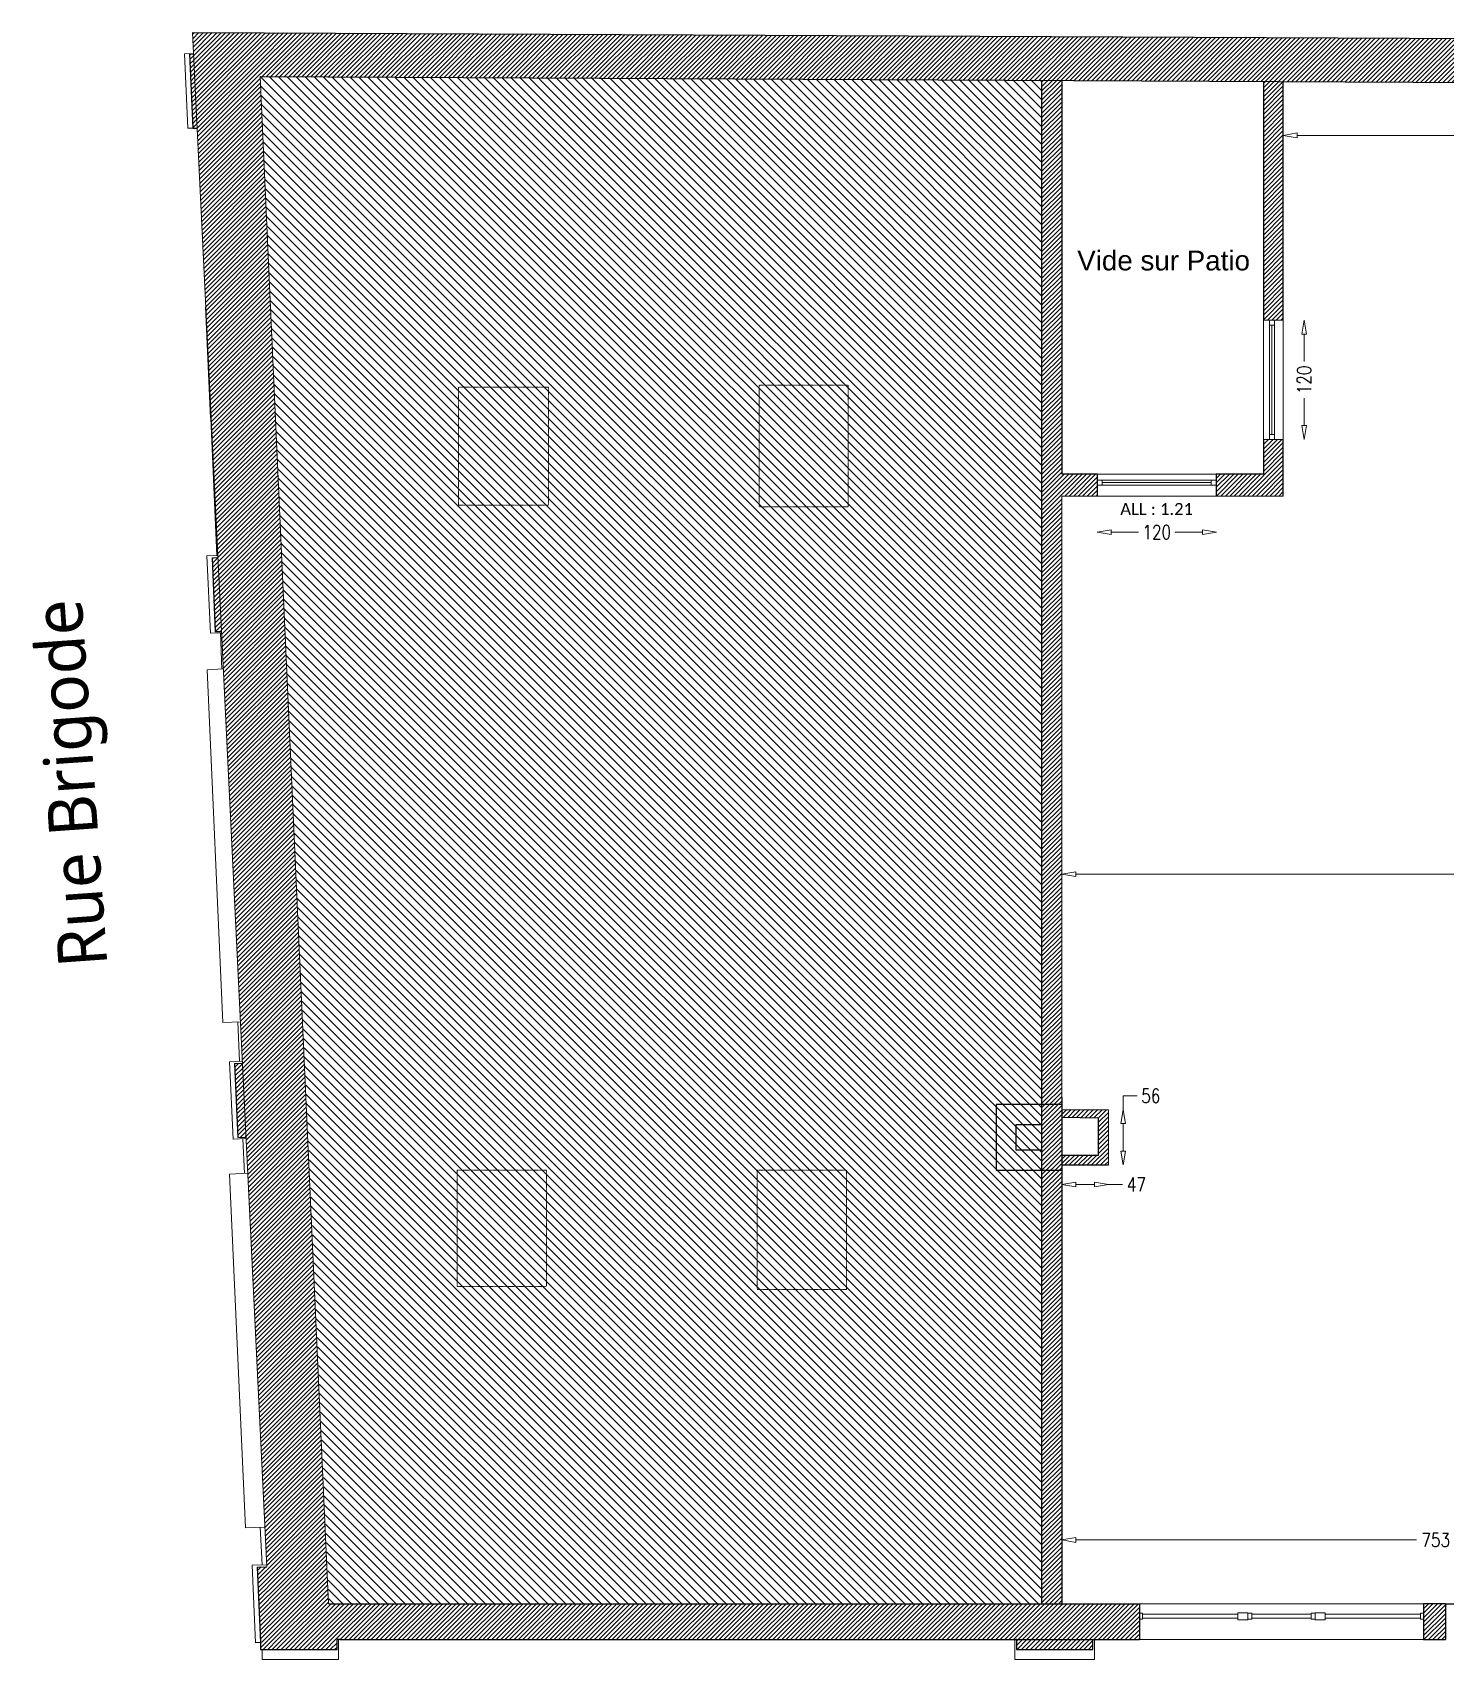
# Model space of a CAD drawing. Header units: millimetres. Extents: x -14819 to 43195, y -10328 to 20814.
# Drawn here: x 6376 to 7799, y 19176 to 20814 of the extents above; entities that cross this region are included whole.
import ezdxf
from ezdxf.enums import TextEntityAlignment as Align

# ---------------------------------------------------------------- set-up
doc = ezdxf.new("R2010")
doc.units = ezdxf.units.MM
doc.header["$PDMODE"] = 3
doc.linetypes.add('Caché', pattern=[0.003, 0.002, -0.001])
doc.linetypes.add('Chemin', pattern=[0.5, 0.3, -0.2])
for name, color, linetype, lineweight in [('01 - Gros Oeuvre', 7, 'Continuous', 25), ('05 - Menuiserie', 150, 'Continuous', 5), ('41 - Côtes Intérieures', 71, 'Continuous', 9), ('59 - TxT', 120, 'Continuous', 0), ('Lignes', 92, 'Continuous', 9), ('Légendes', 250, 'Continuous', 5), ('Menuiserie_cps', 7, 'Continuous', 15), ('Mur_coupe', 7, 'Continuous', 25), ('Mur_vu', 8, 'Continuous', 18)]:
    doc.layers.add(name, color=color, linetype=linetype, lineweight=lineweight)
doc.layers.add('10 - Hachures', color=7, linetype='Continuous', lineweight=18, true_color=0x646464)
doc.styles.add('CR_Cot', font='simplex.shx', dxfattribs={"width": 0.8})
doc.styles.add('Legend', font='calibri.ttf')
doc.styles.get("Standard").update_dxf_attribs({"font": 'arial.ttf'})
doc.styles.add('Trebuchet MS', font='trebuc.ttf', dxfattribs={"height": 0.492308})
doc.dimstyles.get("Standard").update_dxf_attribs({"dimtxt": 14, "dimasz": 14, "dimexe": 0.18, "dimexo": 0.0625, "dimgap": 5, "dimtad": 0, "dimtoh": 1, "dimdec": 0, "dimzin": 0, "dimdsep": 46, "dimtxsty": 'CR_Cot', "dimblk": 'CLOSEDBLANK', "dimcen": 0, "dimse1": 1, "dimse2": 1, "dimadec": 0, "dimazin": 0, "dimtfac": 1, "dimtdec": 0, "dimtofl": 0, "dimtmove": 0, "dimatfit": 3, "dimfxl": 1, "dimtolj": 1, "dimtzin": 0, "dimarcsym": 0})
pattern_1 = [(45, (-15792.2125, -6420.9013), (-2.24506403, 2.24506403), [])]
pattern_2 = [(45, (-6623.518, -9169.1808), (-2.245064, 2.245064), [])]

# ---------------------------------------------------------------- blocks, each defined once
blk = doc.blocks.new('_ClosedBlank')
at = {"color": 0, "linetype": 'ByBlock', "lineweight": -2}
for p, q in [((-1, 0.17), (0, 0)), ((-1, 0.17), (-1, -0.17)), ((0, 0), (-1, -0.17))]:
    blk.add_line(p, q, dxfattribs=at)
blk = doc.blocks.new('*D770')
at = {"layer": '41 - Côtes Intérieures', "color": 0, "lineweight": -2, "transparency": 16777216}
for p, q in [((7655, 10499.4), (7655, 10471.8)), ((7655, 10407.4), (7655, 10435.1))]:
    blk.add_line(p, q, dxfattribs=at)
at = {"layer": 'Defpoints', "color": 0, "lineweight": 18, "transparency": 16777216}
for p in [(7634, 10513.4), (7655, 10513.4), (7634, 10393.4)]:
    blk.add_point(p, dxfattribs=at)
at = {"layer": '41 - Côtes Intérieures', "color": 0, "lineweight": -2, "transparency": 16777216, "xscale": 14, "yscale": 14, "zscale": 14}
for p, rotation in [((7655, 10513.4), 90), ((7655, 10393.4), 270)]:
    blk.add_blockref('_ClosedBlank', p, dxfattribs=dict(at, rotation=rotation))
at = {"layer": '41 - Côtes Intérieures', "color": 0, "lineweight": 18, "transparency": 16777216, "insert": (7655, 10453.4), "char_height": 14, "attachment_point": 5, "rotation": 90, "style": 'CR_Cot'}
blk.add_mtext('\\A1;120', dxfattribs=at)
blk = doc.blocks.new('*D771')
at = {"layer": '41 - Côtes Intérieures', "color": 0, "lineweight": -2, "transparency": 16777216}
for p, q in [((7460.6, 10300.1), (7488.2, 10300.1)), ((7552.6, 10300.1), (7524.9, 10300.1))]:
    blk.add_line(p, q, dxfattribs=at)
at = {"layer": 'Defpoints', "color": 0, "lineweight": 18, "transparency": 16777216}
for p in [(7446.6, 10336.4, 195), (7566.6, 10336.4, 195), (7566.6, 10300.1)]:
    blk.add_point(p, dxfattribs=at)
at = {"layer": '41 - Côtes Intérieures', "color": 0, "lineweight": -2, "transparency": 16777216, "xscale": 14, "yscale": 14, "zscale": 14, "rotation": 180}
blk.add_blockref('_ClosedBlank', (7446.6, 10300.1), dxfattribs=at)
at = {"layer": '41 - Côtes Intérieures', "color": 0, "lineweight": -2, "transparency": 16777216, "xscale": 14, "yscale": 14, "zscale": 14}
blk.add_blockref('_ClosedBlank', (7566.6, 10300.1), dxfattribs=at)
at = {"layer": '41 - Côtes Intérieures', "color": 0, "lineweight": 18, "transparency": 16777216, "insert": (7506.6, 10300.1), "char_height": 14, "attachment_point": 5, "style": 'CR_Cot'}
blk.add_mtext('\\A1;120', dxfattribs=at)
blk = doc.blocks.new('*D772')
at = {"layer": '41 - Côtes Intérieures', "color": 0, "lineweight": -2, "transparency": 16777216}
for p, q in [((7425, 9285.3), (7768, 9285.3)), ((8149.7, 9285.3), (7806.8, 9285.3))]:
    blk.add_line(p, q, dxfattribs=at)
at = {"layer": 'Defpoints', "color": 0, "lineweight": 18, "transparency": 16777216}
for p in [(8163.7, 9285.3), (7411, 9221, 195), (8163.7, 9221, 195)]:
    blk.add_point(p, dxfattribs=at)
at = {"layer": '41 - Côtes Intérieures', "color": 0, "lineweight": -2, "transparency": 16777216, "xscale": 14, "yscale": 14, "zscale": 14, "rotation": 180}
blk.add_blockref('_ClosedBlank', (7411, 9285.3), dxfattribs=at)
at = {"layer": '41 - Côtes Intérieures', "color": 0, "lineweight": -2, "transparency": 16777216, "xscale": 14, "yscale": 14, "zscale": 14}
blk.add_blockref('_ClosedBlank', (8163.7, 9285.3), dxfattribs=at)
at = {"layer": '41 - Côtes Intérieures', "color": 0, "lineweight": 18, "transparency": 16777216, "insert": (7787.4, 9285.3), "char_height": 14, "attachment_point": 5, "style": 'CR_Cot'}
blk.add_mtext('\\A1;753', dxfattribs=at)
blk = doc.blocks.new('*D777')
at = {"layer": '41 - Côtes Intérieures', "color": 0, "lineweight": -2, "transparency": 16777216}
for p, q in [((7648, 10699.6), (7883.8, 10699.6)), ((8158.3, 10699.6), (7922.6, 10699.6))]:
    blk.add_line(p, q, dxfattribs=at)
at = {"layer": 'Defpoints', "color": 0, "lineweight": 18, "transparency": 16777216}
for p in [(7634, 10753.8, 195), (8172.3, 10751.2, 195), (8172.3, 10699.6)]:
    blk.add_point(p, dxfattribs=at)
at = {"layer": '41 - Côtes Intérieures', "color": 0, "lineweight": -2, "transparency": 16777216, "xscale": 14, "yscale": 14, "zscale": 14, "rotation": 180}
blk.add_blockref('_ClosedBlank', (7634, 10699.6), dxfattribs=at)
at = {"layer": '41 - Côtes Intérieures', "color": 0, "lineweight": -2, "transparency": 16777216, "xscale": 14, "yscale": 14, "zscale": 14}
blk.add_blockref('_ClosedBlank', (8172.3, 10699.6), dxfattribs=at)
at = {"layer": '41 - Côtes Intérieures', "color": 0, "lineweight": 18, "transparency": 16777216, "insert": (7903.2, 10699.6), "char_height": 14, "attachment_point": 5, "style": 'CR_Cot'}
blk.add_mtext('\\A1;538', dxfattribs=at)
blk = doc.blocks.new('*D779')
at = {"layer": '41 - Côtes Intérieures', "color": 0, "lineweight": -2, "transparency": 16777216}
for p, q in [((7425, 9955.6), (7989.2, 9955.6)), ((8601.3, 9955.6), (8037.1, 9955.6))]:
    blk.add_line(p, q, dxfattribs=at)
at = {"layer": 'Defpoints', "color": 0, "lineweight": 18, "transparency": 16777216}
for p in [(7411, 9980.8, 195), (8615.3, 9980.8, 438.8), (7411, 9955.6)]:
    blk.add_point(p, dxfattribs=at)
at = {"layer": '41 - Côtes Intérieures', "color": 0, "lineweight": -2, "transparency": 16777216, "xscale": 14, "yscale": 14, "zscale": 14, "rotation": 180}
blk.add_blockref('_ClosedBlank', (7411, 9955.6), dxfattribs=at)
at = {"layer": '41 - Côtes Intérieures', "color": 0, "lineweight": -2, "transparency": 16777216, "xscale": 14, "yscale": 14, "zscale": 14}
blk.add_blockref('_ClosedBlank', (8615.3, 9955.6), dxfattribs=at)
at = {"layer": '41 - Côtes Intérieures', "color": 0, "lineweight": 18, "transparency": 16777216, "insert": (8013.2, 9955.6), "char_height": 14, "attachment_point": 5, "style": 'CR_Cot'}
blk.add_mtext('\\A1;1204', dxfattribs=at)
blk = doc.blocks.new('*D780')
at = {"layer": '41 - Côtes Intérieures', "color": 0, "lineweight": -2, "transparency": 16777216}
for p, q in [((7425, 9643.2), (7444, 9643.2)), ((7458, 9643.2), (7472, 9643.2))]:
    blk.add_line(p, q, dxfattribs=at)
at = {"layer": 'Defpoints', "color": 0, "lineweight": 18, "transparency": 16777216}
for p in [(7411, 9662.9, 195), (7458, 9662.9, 195), (7458, 9643.2)]:
    blk.add_point(p, dxfattribs=at)
at = {"layer": '41 - Côtes Intérieures', "color": 0, "lineweight": -2, "transparency": 16777216, "xscale": 14, "yscale": 14, "zscale": 14, "rotation": 180}
blk.add_blockref('_ClosedBlank', (7411, 9643.2), dxfattribs=at)
at = {"layer": '41 - Côtes Intérieures', "color": 0, "lineweight": -2, "transparency": 16777216, "xscale": 14, "yscale": 14, "zscale": 14}
blk.add_blockref('_ClosedBlank', (7458, 9643.2), dxfattribs=at)
at = {"layer": '41 - Côtes Intérieures', "color": 0, "lineweight": 18, "transparency": 16777216, "insert": (7486.1, 9643.2), "char_height": 14, "attachment_point": 5, "style": 'CR_Cot'}
blk.add_mtext('\\A1;47', dxfattribs=at)
blk = doc.blocks.new('*D781')
at = {"layer": '41 - Côtes Intérieures', "color": 0, "lineweight": -2, "transparency": 16777216}
for p, q in [((7472.8, 9718.5), (7472.8, 9732.5)), ((7472.8, 9732.5), (7486.8, 9732.5)), ((7472.8, 9676.9), (7472.8, 9704.5))]:
    blk.add_line(p, q, dxfattribs=at)
at = {"layer": 'Defpoints', "color": 0, "lineweight": 18, "transparency": 16777216}
for p in [(7458, 9718.5, 195), (7472.8, 9718.5), (7458, 9662.9, 195)]:
    blk.add_point(p, dxfattribs=at)
at = {"layer": '41 - Côtes Intérieures', "color": 0, "lineweight": -2, "transparency": 16777216, "xscale": 14, "yscale": 14, "zscale": 14}
for p, rotation in [((7472.8, 9718.5), 90), ((7472.8, 9662.9), 270)]:
    blk.add_blockref('_ClosedBlank', p, dxfattribs=dict(at, rotation=rotation))
at = {"layer": '41 - Côtes Intérieures', "color": 0, "lineweight": 18, "transparency": 16777216, "insert": (7500.6, 9732.5), "char_height": 14, "attachment_point": 5, "style": 'CR_Cot'}
blk.add_mtext('\\A1;56', dxfattribs=at)
blk = doc.blocks.new('A$Cf71503db')
at = {"layer": '10 - Hachures'}
h = blk.add_hatch(dxfattribs=at)
h.set_pattern_fill('ANSI31', color=256, style=0)
h.set_pattern_definition(pattern_1)
h.paths.add_polyline_path([(-68.5, 1628.1), (8.3, 46), (68.3, 46), (-2.4, 1627.8), (-49.7, 1628)], flags=0)
h.paths.add_polyline_path([(-50, 1326.9), (-50, 1326.9), (-50, 1304.9)], flags=0)
h.paths.add_polyline_path([(-27.3, 818.6), (-27.3, 818.6), (-27.3, 796.6)], flags=0)
h = blk.add_hatch(dxfattribs=at)
h.set_pattern_fill('ANSI31', color=256, style=0)
h.set_pattern_definition(pattern_1)
h.paths.add_polyline_path([(-2.4, 1627.8), (-0.4, 1583.8), (1144.4, 1578.2), (1144.6, 1622.2), (-0.4, 1627.8)], flags=0)
at = {"layer": '10 - Hachures', "lineweight": 18}
h = blk.add_hatch(dxfattribs=at)
h.set_pattern_fill('ANSI31', color=256)
h.set_pattern_definition(pattern_2)
h.paths.add_polyline_path([(1144.6, 1622.2), (1144.6, 1578.2), (2590.3, 1571.2), (2590.3, 1615.2), (1559.5, 1620.2)])
at = {"layer": '10 - Hachures'}
h = blk.add_hatch(dxfattribs=at)
h.set_pattern_fill('ANSI31', color=256, style=0)
h.set_pattern_definition(pattern_1)
h.paths.add_polyline_path([(-67.5, 1606.8), (-71.5, 1606.7), (-68.2, 1531.7), (-63.9, 1532.1), (-66.2, 1580)], flags=0)
h.paths.add_polyline_path([(-42.9, 1099.4), (-48.8, 1099.2), (-45.5, 1024.9), (-39.3, 1025.2), (-40.9, 1058.8)], flags=0)
h.paths.add_polyline_path([(-18.2, 590.4), (-26.1, 590), (-22.7, 515.6), (-14.6, 516), (-18.2, 590.1)], flags=0)
h.paths.add_polyline_path([(6.3, 83.4), (-3.4, 83), (0.1, 7.1), (9.9, 10), (6.3, 83.4)], flags=0)
at = {"layer": '10 - Hachures', "lineweight": 18}
h = blk.add_hatch(dxfattribs=at)
h.set_pattern_fill('ANSI31', color=256, scale=2, angle=90)
h.set_pattern_definition([(135, (-6623.518, -9169.181), (-4.490128, -4.490128), [])])
h.paths.add_polyline_path([(-0.4, 1583.8), (69.1, 46), (786.6, 46), (786.6, 1580)])
h = blk.add_hatch(dxfattribs=at)
h.set_pattern_fill('ANSI31', color=256)
h.set_pattern_definition(pattern_2)
h.paths.add_polyline_path([(806.6, 1579.9), (786.6, 1580), (786.6, 548.7), (806.6, 548.7), (806.6, 555.7), (806.6, 1161.4), (842.1, 1161.4), (842.1, 1183.4), (806.6, 1183.4)])
h = blk.add_hatch(dxfattribs=at)
h.set_pattern_fill('ANSI31', color=256)
h.set_pattern_definition(pattern_2)
h.paths.add_polyline_path([(1009.6, 1338.4), (1029.6, 1338.4), (1029.6, 1578.8), (1009.6, 1578.9)])
h.paths.add_polyline_path([(1029.6, 1218.4), (1009.6, 1218.4), (1009.6, 1183.4), (962.1, 1183.4), (962.1, 1161.4), (1029.6, 1161.4)])
h = blk.add_hatch(dxfattribs=at)
h.set_pattern_fill('ANSI31', color=256)
h.set_pattern_definition(pattern_2)
h.paths.add_polyline_path([(806.6, 548.7), (786.6, 548.7), (786.6, 482.7), (806.6, 482.7)])
h.paths.add_polyline_path([(806.6, 482.7), (786.6, 482.7), (786.6, 46), (806.6, 46)])
h = blk.add_hatch(dxfattribs=at)
h.set_pattern_fill('ANSI31', color=256)
h.set_pattern_definition([(45, (-6604.4094, -9168.0088), (-2.245064, 2.245064), [])])
h.paths.add_polyline_path([(853.6, 543.5), (806.6, 543.9), (806.6, 535.9), (843.6, 535.5), (843.6, 497.9), (806.6, 497.9), (806.6, 487.9), (853.6, 487.9)])
at = {"layer": '10 - Hachures'}
h = blk.add_hatch(dxfattribs=at)
h.set_pattern_fill('ANSI31', color=256, style=0)
h.set_pattern_definition(pattern_1)
h.paths.add_polyline_path([(69.9, 46), (8.3, 46), (9.9, 10), (69.9, 10), (884.8, 10), (884.8, 46), (69.9, 46)])
h.paths.add_polyline_path([(1484.8, 46), (1478.8, 46), (1478.8, 10), (1647.4, 10), (1647.4, 46), (1559.5, 46)])
h.paths.add_polyline_path([(1170.8, 46), (1170.8, 10), (1192.8, 10), (1192.8, 46)])
h.paths.add_polyline_path([(2401.9, 46), (2241, 46), (2241, 10), (2407.9, 10), (2407.9, 46)])
h.paths.add_polyline_path([(3005.1, 46), (2999.1, 46), (2999.1, 10), (3026.9, 10), (3026.9, 46)])
h = blk.add_hatch(dxfattribs=at)
h.set_pattern_fill('ANSI31', color=256, style=0)
h.set_pattern_definition(pattern_1)
h.paths.add_polyline_path([(69.9, 10), (9.9, 10), (0, 6.8), (0, 0), (77, 0), (77, 10), (69.9, 10)], flags=0)
h = blk.add_hatch(dxfattribs=at)
h.set_pattern_fill('ANSI31', color=256, style=0)
h.set_pattern_definition(pattern_1)
h.paths.add_polyline_path([(786.6, 10), (761, 10), (761, 0), (838, 0), (838, 10), (806.6, 10)], flags=0)
at = {"layer": '01 - Gros Oeuvre'}
for p, q in [((-71.5, 1606.7), (-67.5, 1606.8)), ((-71.5, 1606.7), (-68.2, 1531.7)), ((-68.2, 1531.7), (-63.8, 1531.9)), ((-50.1, 1239.7), (-55.1, 1351.8)), ((-50.1, 1239.7), (-49.7, 1239.7)), ((-48.8, 1099.2), (-42.9, 1099.4)), ((-48.8, 1099.2), (-45.5, 1024.9)), ((-45.5, 1024.9), (-39.3, 1025.2)), ((-26.1, 590), (-18.2, 590.4)), ((-26.1, 590), (-22.7, 515.6)), ((-22.7, 515.6), (-14.6, 516)), ((-3.4, 83), (6.3, 83.4)), ((-3.4, 83), (0, 7)), ((1192.8, 46), (1170.8, 46)), ((1170.8, 46), (1170.8, 10)), ((1192.8, 46), (1478.8, 46)), ((1192.8, 46), (1192.8, 10)), ((0, 7.1), (-5, 6.8)), ((0, 10), (0, 0)), ((0, 0), (77, 0)), ((77, 0), (77, 10)), ((79.8, 10), (760.5, 10)), ((761, 10), (761, 0)), ((761, 10), (838, 10)), ((838, 10), (884.8, 10)), ((838, 9.5), (838, 10)), ((838, 0), (838, 10)), ((1170.8, 10), (1192.8, 10)), ((761, 0), (838, 0))]:
    blk.add_line(p, q, dxfattribs=at)
at = {"layer": '05 - Menuiserie', "extrusion": (0, 0, -1)}
for p, q in [((884.8, 36.5), (887.8, 36.5)), ((884.8, 36.5), (884.8, 30.5)), ((887.8, 36.5), (887.8, 30.5)), ((983.8, 37), (993.8, 37)), ((983.8, 37), (983.8, 30)), ((993.8, 37), (993.8, 30)), ((993.8, 36.5), (997.8, 36.5)), ((993.8, 36.5), (993.8, 30.5)), ((997.8, 36.5), (997.8, 30.5)), ((1057.8, 36.5), (1061.8, 36.5)), ((1057.8, 36.5), (1057.8, 30.5)), ((1061.8, 37), (1071.8, 37)), ((1061.8, 37), (1061.8, 30)), ((1061.8, 36.5), (1061.8, 30.5)), ((1071.8, 37), (1071.8, 30)), ((887.8, 30.5), (884.8, 30.5)), ((993.8, 30), (983.8, 30)), ((997.8, 30.5), (993.8, 30.5)), ((1061.8, 30.5), (1057.8, 30.5)), ((1071.8, 30), (1061.8, 30))]:
    blk.add_line(p, q, dxfattribs=at)
at = {"layer": '05 - Menuiserie'}
for p, q in [((887.8, 35.5), (983.8, 35.5)), ((887.8, 35.5), (887.8, 31.5)), ((983.8, 35.5), (983.8, 31.5)), ((997.8, 35.5), (1057.8, 35.5)), ((997.8, 35.5), (997.8, 31.5)), ((1057.8, 35.5), (1057.8, 31.5)), ((1071.8, 35.5), (1167.8, 35.5)), ((1071.8, 35.5), (1071.8, 31.5)), ((1170.8, 36.5), (1167.8, 36.5)), ((1167.8, 36.5), (1167.8, 30.5)), ((1167.8, 35.5), (1167.8, 31.5)), ((1170.8, 36.5), (1170.8, 30.5)), ((983.8, 31.5), (887.8, 31.5)), ((1057.8, 31.5), (997.8, 31.5)), ((1167.8, 31.5), (1071.8, 31.5)), ((1167.8, 30.5), (1170.8, 30.5))]:
    blk.add_line(p, q, dxfattribs=at)
for points in [[(1020.6, 1333.4), (1015.6, 1333.4), (1015.6, 1338.4), (1020.6, 1338.4), (1020.6, 1218.4), (1015.6, 1218.4), (1015.6, 1223.4), (1020.6, 1223.4), (1018.1, 1223.4), (1018.1, 1333.4), (1015.6, 1333.4), (1015.6, 1223.4)], [(847.1, 1177.4), (847.1, 1172.4), (842.1, 1172.4), (842.1, 1177.4), (962.1, 1177.4), (962.1, 1172.4), (957.1, 1172.4), (957.1, 1177.4), (957.1, 1174.9), (847.1, 1174.9), (847.1, 1172.4), (957.1, 1172.4)]]:
    blk.add_lwpolyline(points, dxfattribs=at)
at = {"layer": 'Lignes', "color": 7}
for p, q in [((-68.5, 1628.1), (6.3, 83.4)), ((68.3, 46), (-0.4, 1583.8)), ((842.1, 1161.4), (806.6, 1161.4)), ((806.6, 1161.4), (806.6, 555.7)), ((1029.6, 1161.4), (962.1, 1161.4)), ((68.3, 46), (69.1, 46))]:
    blk.add_line(p, q, dxfattribs=at)
at = {"layer": 'Lignes', "color": 7, "linetype": 'Caché'}
for p, q in [((199.4, 1270.9), (199.4, 1152.1)), ((290, 1270.9), (199.4, 1270.9)), ((290, 1152.1), (290, 1270.9)), ((502, 1273.1), (591.4, 1273.1)), ((502, 1150.5), (502, 1273.1)), ((591.4, 1273.1), (591.4, 1150.5)), ((199.4, 1152.1), (290, 1152.1)), ((591.4, 1150.5), (502, 1150.5)), ((287.8, 482.7), (197.8, 482.7)), ((197.8, 482.7), (197.8, 365.5)), ((287.8, 365.5), (287.8, 482.7)), ((499.8, 482.7), (589.8, 482.7)), ((499.8, 362.5), (499.8, 482.7)), ((589.8, 482.7), (589.8, 362.5)), ((197.8, 365.5), (287.8, 365.5)), ((589.8, 362.5), (499.8, 362.5))]:
    blk.add_line(p, q, dxfattribs=at)
at = {"layer": 'Mur_coupe'}
for p, q in [((2626.9, 1615), (-68.5, 1627.8)), ((-0.4, 1583.8), (2590.3, 1571.2)), ((786.6, 46), (786.6, 1580)), ((806.6, 1579.9), (806.6, 1183.4)), ((1009.6, 1578.9), (1009.6, 1338.4)), ((1029.6, 1338.4), (1029.6, 1578.8)), ((1009.6, 1218.4), (1009.6, 1183.4)), ((1029.6, 1161.4), (1029.6, 1218.4)), ((842.1, 1183.4), (806.6, 1183.4)), ((1009.6, 1183.4), (962.1, 1183.4)), ((806.6, 548.7), (740.6, 548.7)), ((740.6, 548.7), (740.6, 482.7)), ((806.6, 555.7), (806.6, 46)), ((760.6, 528.7), (786.6, 528.7)), ((760.6, 502.7), (760.6, 528.7)), ((786.6, 502.7), (760.6, 502.7)), ((740.6, 482.7), (806.6, 482.7)), ((69.1, 46), (884.8, 46)), ((884.8, 46), (884.8, 10)), ((1192.8, 46), (1170.8, 46)), ((1170.8, 46), (1170.8, 10)), ((79.8, 10), (77, 10)), ((761, 10), (760.5, 10))]:
    blk.add_line(p, q, dxfattribs=at)
at = {"layer": 'Mur_coupe', "lineweight": 18}
for points in [[(1009.6, 1338.4), (1029.6, 1338.4)], [(1009.6, 1218.4), (1029.6, 1218.4)], [(853.6, 487.9), (853.6, 543.5)]]:
    blk.add_lwpolyline(points, dxfattribs=at)
at = {"layer": 'Mur_coupe', "flags": 128}
for points in [[(842.1, 1183.4), (842.1, 1161.4)], [(962.1, 1183.4), (962.1, 1161.4)], [(806.6, 497.9), (843.6, 497.9)], [(806.6, 487.9), (853.6, 487.9)]]:
    blk.add_lwpolyline(points, dxfattribs=at)
for points, elevation in [([(806.6, 543.9), (853.6, 543.5)], 195), ([(806.6, 535.9), (843.6, 535.5)], 195), ([(843.6, 497.9), (843.6, 535.5)], -195)]:
    blk.add_lwpolyline(points, dxfattribs=dict(at, elevation=elevation))
at = {"layer": 'Mur_vu'}
for p, q in [((-76.5, 1606.7), (-67.5, 1607.1)), ((-73.2, 1531.7), (-76.5, 1606.7)), ((-68.2, 1531.9), (-73.2, 1531.7)), ((-43.9, 1101.6), (-50.1, 1239.7)), ((-53.9, 1101.1), (-43, 1101.6)), ((-50.4, 1023.2), (-53.9, 1101.1)), ((-39.2, 1023.7), (-50.4, 1023.2)), ((-38.8, 987.2), (-40.4, 1023.6)), ((-37.5, 987.3), (-53.8, 986.6)), ((-37.9, 631.3), (-53.8, 986.6)), ((-37.9, 631.3), (-20.3, 632.1)), ((-21.2, 592.3), (-22.9, 632)), ((-31.2, 591.8), (-18.3, 592.4)), ((-27.7, 513.9), (-31.2, 591.8)), ((-14.6, 514.5), (-27.7, 513.9)), ((-16.1, 479.4), (-17.7, 514.3)), ((-12.9, 479.5), (-31.1, 478.7)), ((-15.2, 122.4), (-31.1, 478.7)), ((-15.2, 122.4), (3.8, 123.2)), ((1.5, 85.2), (-0.2, 123.1)), ((-8.5, 84.8), (6, 85.4)), ((-5, 6.8), (-8.5, 84.8)), ((884.8, 46), (1170.8, 46)), ((884.8, 46), (1170.8, 46)), ((1.5, 0), (1.5, -10)), ((78.5, -10), (78.5, 10)), ((759.5, 10), (759.5, -10)), ((839.5, -10), (839.5, 9.5)), ((884.8, 10), (1170.8, 10)), ((884.8, 10), (1170.8, 10)), ((78.5, -10), (1.5, -10)), ((839.5, -10), (759.5, -10))]:
    blk.add_line(p, q, dxfattribs=at)
at = {"layer": 'Mur_vu', "lineweight": 18}
for points in [[(1009.6, 1338.4), (1009.6, 1218.4)], [(1029.6, 1218.4), (1029.6, 1338.4)], [(842.1, 1183.4), (962.1, 1183.4)]]:
    blk.add_lwpolyline(points, dxfattribs=at)
at = {"layer": 'Mur_vu', "flags": 128}
blk.add_lwpolyline([(962.1, 1161.4), (842.1, 1161.4)], dxfattribs=at)
at = {"layer": '59 - TxT', "linetype": 'Continuous'}
blk.add_text('Vide sur Patio', height=20, dxfattribs=at).set_placement((909.1, 1388.6), align=Align.CENTER)
at = {"layer": 'Légendes', "color": 7, "insert": (-183.4, 872.6), "char_height": 49.231, "width": 433.8, "attachment_point": 5, "rotation": 94.039, "line_spacing_factor": 1.032839, "style": 'Trebuchet MS'}
blk.add_mtext('Rue Brigode', dxfattribs=at)
at = {"layer": 'Menuiserie_cps', "linetype": 'Chemin', "ltscale": 0.1, "style": 'Legend'}
blk.add_text('ALL : 1.21', height=12, dxfattribs=at).set_placement((865.5, 1142.4))
at = {"layer": '41 - Côtes Intérieures', "lineweight": 18}
for base, p1, p2, picture, middle in [((1567.9, 1524.6, -195), (1029.6, 1578.8), (1567.9, 1576.1), '*D777', (1298.8, 1524.6, -195)), ((962.1, 1125.1, -195), (842.1, 1161.4), (962.1, 1161.4), '*D771', (902.1, 1125.1, -195)), ((806.6, 780.5, -195), (2010.9, 805.7, 243.8), (806.6, 805.7), '*D779', (1408.8, 780.5, -195)), ((853.6, 468.2, -195), (806.6, 487.9), (853.6, 487.9), '*D780', (881.7, 468.2, -195)), ((1559.3, 110.3, -195), (806.6, 46), (1559.3, 46), '*D772', (1183, 110.3, -195))]:
    dim = blk.add_linear_dim(base=base, p1=p1, p2=p2, dimstyle='Standard', dxfattribs=at)
    dim.commit()
    dim.dimension.update_dxf_attribs({"geometry": picture, "text_midpoint": middle, "insert": (-6604.4, -9175)})
for base, p1, p2, picture, middle in [((1050.6, 1338.4), (1029.6, 1218.4), (1029.6, 1338.4), '*D770', (1050.6, 1278.4)), ((868.4, 543.5, -195), (853.6, 487.9), (853.6, 543.5), '*D781', (896.2, 557.5, -195))]:
    dim = blk.add_linear_dim(base=base, p1=p1, p2=p2, angle=90, dimstyle='Standard', dxfattribs=at)
    dim.commit()
    dim.dimension.update_dxf_attribs({"geometry": picture, "text_midpoint": middle, "insert": (-6604.4, -9175)})

msp = doc.modelspace()

# ---------------------------------------------------------------- block references
at = {"layer": '41 - Côtes Intérieures'}
msp.add_blockref('A$Cf71503db', (6605.91, 19185.93), dxfattribs=at)

doc.saveas('drawing.dxf')
